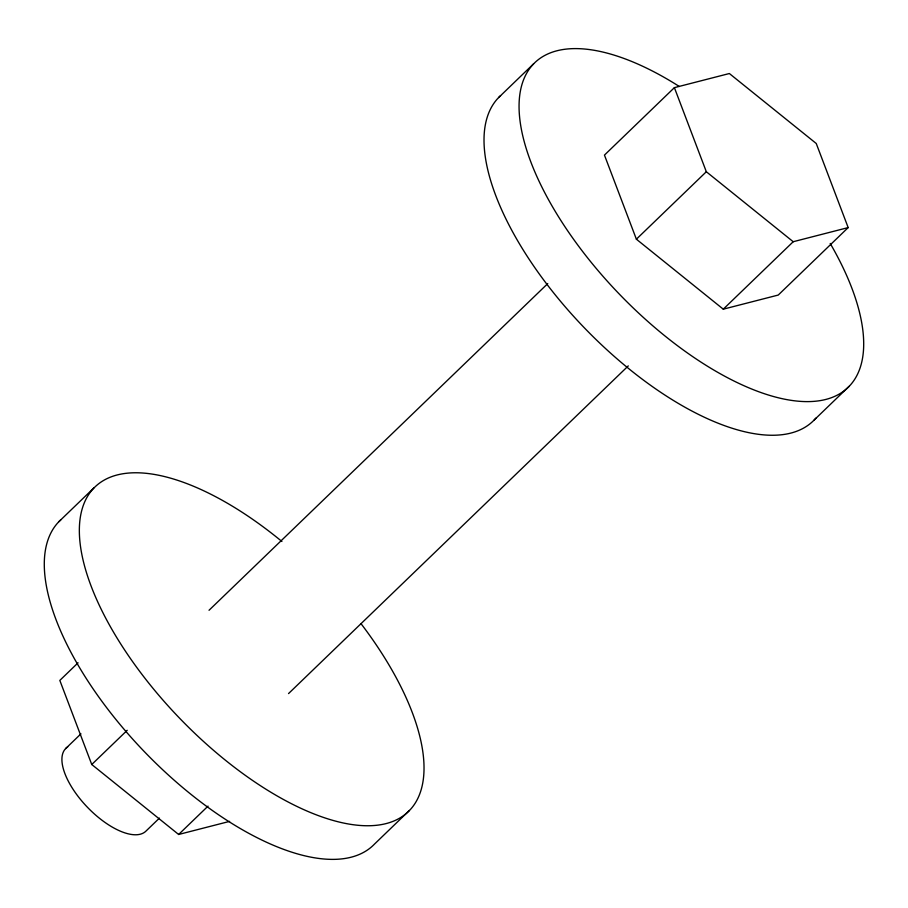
<?xml version="1.0" encoding="UTF-8"?>
<svg xmlns="http://www.w3.org/2000/svg" width="908" height="908" viewBox="0 0 908 908"><rect width="100%" height="100%" fill="white"/><g stroke="black" fill="none" stroke-linecap="round" stroke-linejoin="round"><path stroke-width="1.36" d="M58.895 521.68L93.865 487.959M498.617 97.565L533.586 63.832M78.065 662.806L59.826 680.41L91.753 764.502L178.638 834.475L229.588 821.388M674.394 87.645L604.456 155.098L636.383 239.201L723.279 309.174L778.235 295.055L848.174 227.59L816.247 143.498L729.362 73.525L674.394 87.645L706.322 171.737L793.217 241.721L848.174 227.59M65.648 748.589L80.948 733.834M209.033 610.278L547.762 283.58M91.753 764.502L127.222 730.293M636.383 239.201L706.322 171.737M159.433 818.108L146.165 830.899A57.579 25.458 46 0 1 86.147 805.907A57.579 25.458 46 0 1 67.703 746.898M288.54 693.576L628.279 365.89M178.638 834.475L208.034 806.122M723.279 309.174L793.217 241.721M409.383 810.435L374.414 844.168A225.604 99.755 46 0 1 145.246 752.573A225.604 99.755 46 0 1 60.847 519.773M814.135 420.041L849.105 386.32M830.207 243.458A225.604 99.755 46 0 1 765.614 394.129A225.604 99.755 46 0 1 524.745 143.543A225.604 99.755 46 0 1 679.309 86.476M815.883 418.123A225.604 99.755 46 0 1 587.011 330.557A225.604 99.755 46 0 1 500.569 95.658M361.089 623.773A225.604 99.755 46 0 1 338.627 821.91A225.604 99.755 46 0 1 82.004 555.208A225.604 99.755 46 0 1 281.9 541.474"/></g></svg>
